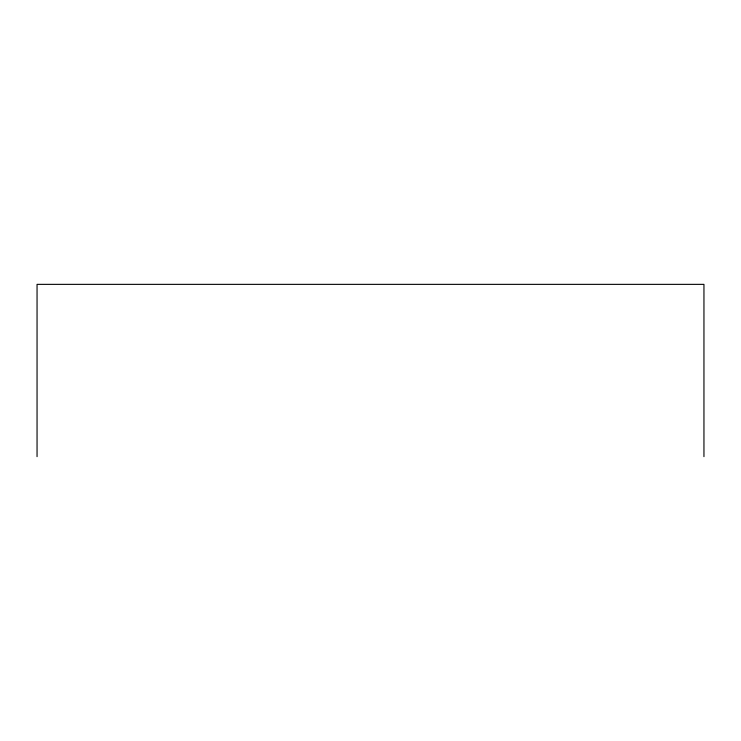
<?xml version="1.0" encoding="UTF-8"?>
<svg xmlns="http://www.w3.org/2000/svg" width="741" height="741" viewBox="0 0 741 741"><rect width="100%" height="100%" fill="white"/><g stroke="black" fill="none" stroke-linecap="round" stroke-linejoin="round"><path stroke-width="1.11" d="M703.95 456.641L703.95 284.359L37.05 284.359L37.05 456.641"/></g></svg>
